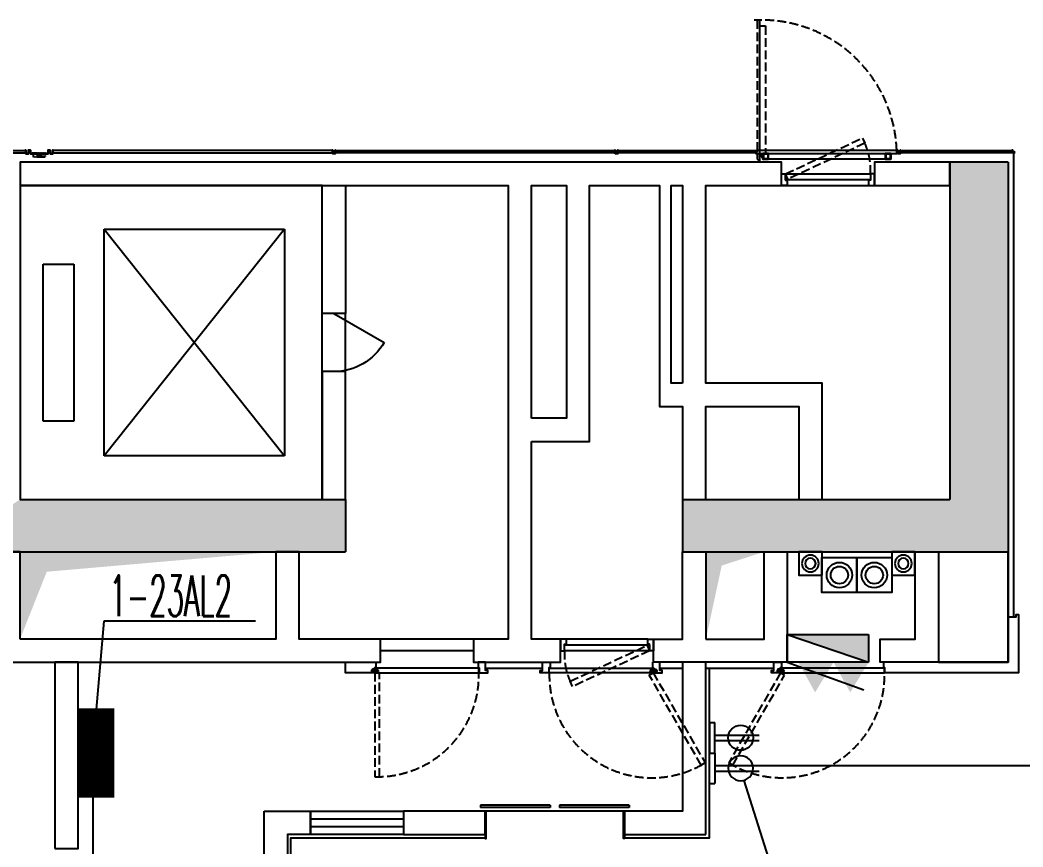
# Model space of a CAD drawing. Extents: x -284868 to 304789, y -137694 to 137894.
# Drawn here: x 75170 to 83798, y -21180 to -14070 of the extents above; entities that cross this region are included whole.
import ezdxf
from ezdxf.enums import TextEntityAlignment as Align

# ---------------------------------------------------------------- set-up
doc = ezdxf.new("R2010")
doc.units = 0
doc.set_wipeout_variables(frame=1)
doc.linetypes.add('DASH', pattern=[0.35, 0.25, -0.1])
doc.layers.get('0').update_dxf_attribs({"linetype": 'CONTINUOUS'})
for name, color, linetype in [('0-墙', 4, 'CONTINUOUS'), ('0-建筑柱体', 251, 'CONTINUOUS'), ('0-消防栓(给排水)', 9, 'CONTINUOUS'), ('0-电梯', 3, 'CONTINUOUS'), ('0-窗', 11, 'CONTINUOUS'), ('EM-插座', 240, 'CONTINUOUS'), ('EQUIP-箱柜', 3, 'CONTINUOUS'), ('P-完成面', 42, 'CONTINUOUS'), ('P-门扇', 6, 'CONTINUOUS'), ('TEXT_照明_回路标注', 41, 'CONTINUOUS'), ('WIRE-照明', 130, 'CONTINUOUS')]:
    doc.layers.add(name, color=color, linetype=linetype)
doc.styles.add('20091229Typical Floor GP$0$宋体', font='', dxfattribs={"height": 2.5})
doc.styles.add('_TEL_DIM', font='SIMPLEX', dxfattribs={"width": 0.8, "height": 3.5, "bigfont": 'HZTXT'})
doc.styles.add('HZ_e', font='simplex.shx', dxfattribs={"width": 0.8, "bigfont": 'hztxt.shx'})
doc.styles.get('20091229Typical Floor GP$0$宋体').set_extended_font_data('SimSun')

# ---------------------------------------------------------------- blocks, each defined once
blk = doc.blocks.new('213r5467')
for p, q in [((-90909.2, -260063), (-90909.2, -260325.5)), ((-89559.2, -260063), (-90909.2, -260063)), ((-89559.2, -260325.5), (-89559.2, -260063)), ((-90909.2, -260325.5), (-89559.2, -260325.5)), ((-91209.2, -260588), (-91209.2, -262138)), ((-89259.2, -260588), (-91209.2, -260588)), ((-91209.2, -260588), (-89259.2, -262138)), ((-91209.2, -262138), (-89259.2, -260588)), ((-89259.2, -262138), (-89259.2, -260588)), ((-91209.2, -262138), (-89259.2, -262138))]:
    blk.add_line(p, q)
blk.add_lwpolyline([(-88884.2, -262463), (-91584.2, -262463), (-91584.2, -259863), (-88884.2, -259863), (-88884.2, -262463)])
blk = doc.blocks.new('sgASGHHHH')
for points in [[(-94645.8, -917724), (-94645.8, -920624), (-94145.8, -921074), (-94145.8, -917724)], [(-102879.2, -920774), (-102995.8, -921074), (-99845.8, -921074), (-99845.8, -920624), (-102645.8, -920624)], [(-96945.8, -921074), (-94145.8, -921074), (-94645.8, -920624), (-96945.8, -920624)]]:
    blk.add_hatch(color=256).paths.add_polyline_path(points)
at = {"color": 4}
for p, q in [((-94645.8, -917724), (-94645.8, -920624)), ((-94145.8, -917724), (-94645.8, -917724)), ((-94145.8, -917724), (-94145.8, -921074)), ((-102645.8, -920624), (-99845.8, -920624)), ((-99845.8, -920624), (-99845.8, -921074)), ((-96945.8, -920624), (-94645.8, -920624)), ((-96945.8, -920624), (-96945.8, -921074)), ((-102995.8, -921074), (-99845.8, -921074)), ((-96945.8, -921074), (-94145.8, -921074))]:
    blk.add_line(p, q, dxfattribs=at)
blk = doc.blocks.new('A$C5B4E3DF6')
for p, q in [((0, 240), (-658.7, 476.9)), ((-700, 0), (-700, 240)), ((0, 0), (-700, 240)), ((-700, 240), (0, 240)), ((0, 240), (0, 0)), ((0, 0), (-700, 0))]:
    blk.add_line(p, q)
for points in [[(-700, 240), (-541.4, 498.1), (-398.1, 240)], [(-398.1, 240), (-239.5, 498.1), (-96.1, 240)], [(-700, 0), (-700, 240), (0, 0)]]:
    blk.add_solid(points)
blk = doc.blocks.new('A$C2E9C7AB1')
blk.add_lwpolyline([(-200, 0), (0, 0), (0, -200), (-200, -200)], close=True)
for radius in [72.3, 45.5]:
    blk.add_circle((-100, -100), radius)
blk = doc.blocks.new('A$C1A2309B7')
blk.add_lwpolyline([(-300, 0), (0, 0), (0, -300), (-300, -300)], close=True)
for radius in [109.5, 75]:
    blk.add_circle((-150, -150), radius)
blk = doc.blocks.new('A$C3F6147FC')
at = {"xscale": -1, "rotation": 270}
for p in [(13299, -3250), (14098.7, -3250)]:
    blk.add_blockref('A$C2E9C7AB1', p, dxfattribs=at)
for p in [(13598.7, -3300), (13898.7, -3300)]:
    blk.add_blockref('A$C1A2309B7', p)
at = {"rotation": 180}
blk.add_blockref('A$C5B4E3DF6', (13000, -3960), dxfattribs=at)
blk = doc.blocks.new('$DorLib2D$00000228')
at = {"color": 0}
blk.add_line((0.5, 0), (0, 0.866), dxfattribs=at)
blk.add_arc((0.5, 0), 1, 120, 180, dxfattribs=at)
blk = doc.blocks.new('A$C6C5C068E')
h = blk.add_hatch()
h.set_pattern_fill('ANSI32', color=256, scale=0.2, style=0)
h.set_pattern_definition([(45, (506565838.6591, 131390591.2148), (-1.3470384181604, 1.3470384181604), []), (45, (506565839.5572, 131390591.2148), (-1.3470384181604, 1.3470384181604), [])])
h.paths.add_polyline_path([(11.2, 11.2), (-3.8, 11.2), (-3.8, 13.8), (0, 13.8), (0, 15), (-5, 15), (-5, 10), (10, 10), (10, -5), (15, -5), (15, 0), (13.8, 0), (13.8, -3.8), (11.2, -3.8)])
blk.add_lwpolyline([(11.2, 11.2), (-3.8, 11.2), (-3.8, 13.8), (0, 13.8), (0, 15), (-5, 15), (-5, 10), (10, 10), (10, -5), (15, -5), (15, 0), (13.8, 0), (13.8, -3.8), (11.2, -3.8)], close=True)
blk = doc.blocks.new('A$C7A304ED9')
at = {"linetype": 'DASH', "ltscale": 0.1}
for p, q in [((-50, 28.5), (50, -1.5)), ((50, 28.5), (-50, -1.5))]:
    blk.add_line(p, q, dxfattribs=at)
blk.add_lwpolyline([(120, -26.5), (120, -31.5), (115, -31.5), (115, -1.5), (95, -1.5), (95, -31.5), (75, -31.5), (75, -1.5), (-75, -1.5), (-75, -31.5), (-95, -31.5), (-95, -1.5), (-115, -1.5), (-115, -31.5), (-120, -31.5), (-120, -26.5), (-118.5, -26.5), (-118.5, -30), (-116.5, -30), (-116.5, 0), (-93.5, 0), (-93.5, -30), (-76.5, -30), (-76.5, 0), (76.5, 0), (76.5, -30), (93.5, -30), (93.5, 0), (116.5, 0), (116.5, -30), (118.5, -30), (118.5, -26.5), (120, -26.5)])
for points in [[(-50, -1.5), (50, -1.5), (50, 28.5), (-50, 28.5)], [(-60, -6.5), (60, -6.5), (60, -1.5), (-60, -1.5)]]:
    blk.add_lwpolyline(points, close=True, dxfattribs=at)
blk = doc.blocks.new('A$C4A657766')
h = blk.add_hatch()
h.set_pattern_fill('ANSI32', color=256, scale=0.2, style=0)
h.set_pattern_definition([(45, (-14.9999, -5), (-1.34704, 1.34704), []), (45, (-14.1019, -5), (-1.34704, 1.34704), [])])
h.paths.add_polyline_path([(-11.5, 26.5), (-11.5, -3.5), (-13.5, -3.5), (-13.5, 0), (-15, 0), (-15, -5), (-10, -5), (-10, 25), (10, 25), (10, -5), (15, -5), (15, 0), (13.5, 0), (13.5, -3.5), (11.5, -3.5), (11.5, 26.5)])
blk.add_lwpolyline([(-11.5, 26.5), (-11.5, -3.5), (-13.5, -3.5), (-13.5, 0), (-15, 0), (-15, -5), (-10, -5), (-10, 25), (10, 25), (10, -5), (15, -5), (15, 0), (13.5, 0), (13.5, -3.5), (11.5, -3.5), (11.5, 26.5), (-11.5, 26.5)])
blk = doc.blocks.new('A$C67A6433D')
at = {"linetype": 'DASH', "ltscale": 0.03}
blk.add_wipeout([(30.7, 0), (-28.1, 0), (-28.1, 25.8), (30.7, 25.8)], dxfattribs=at)
for p, q in [((-25.8, 19.5), (-22.7, 19)), ((-25.4, 13.4), (-18.7, 4.2)), ((-20.9, 18.6), (-9.1, 16.4)), ((-20.3, 1.6), (-20.3, 0)), ((-18.9, 12.6), (-11.9, 2.9)), ((-17.9, 11.2), (-6.8, 9.1)), ((-16, 8.5), (-6.1, 8.5)), ((-16, 2.9), (-0.3, 2.9)), ((-13, 24.2), (-13, 25.8)), ((-12.3, 23.4), (-12.3, 24.7)), ((-12.3, 24.7), (0, 24.7)), ((-8.8, 11.8), (-8.7, 20.7)), ((-8.7, 16.4), (-8.7, 20.7)), ((-1.5, 4), (-7.9, 10.2)), ((-1.9, 19.2), (-3.5, 14.1)), ((0.4, 9.4), (-2.8, 11.9)), ((2.6, 9.4), (5.8, 11.9)), ((30.4, 25.8), (3, 25.8)), ((14.9, 24.7), (3, 24.7)), ((18.6, 2.9), (3.3, 2.9)), ((4.5, 4), (10.9, 10.2)), ((4.9, 19.2), (6.5, 14.1)), ((18.6, 8.5), (9.1, 8.5)), ((11.8, 11.8), (11.7, 20.7)), ((23.5, 18.6), (11.7, 16.4)), ((20.5, 11.2), (12.3, 9.7)), ((21.5, 12.6), (14.5, 2.9)), ((14.9, 23.4), (14.9, 24.7)), ((15.6, 24.2), (15.6, 25.8)), ((28, 13.4), (21.4, 4.2)), ((22.9, 1.6), (22.9, 0)), ((28.4, 19.5), (25.4, 19))]:
    blk.add_line(p, q, dxfattribs=at)
for points in [[(0, 9.7), (0, 25.8), (-27.7, 25.8), (-27.7, 0), (0, 0), (0, 2.7)], [(3, 9.7), (3, 25.8), (30.7, 25.8), (30.7, 0), (3, 0), (3, 2.7)]]:
    blk.add_lwpolyline(points, dxfattribs=at)
for points in [[(-13, 24.2), (-13, 24.2), (-25.8, 24.2, 0.414214), (-26.5, 23.4), (-26.5, 2.4, 0.414214), (-25.8, 1.6), (-20.3, 1.6)], [(-12.3, 23.4), (-25, 23.4, 0.414214), (-25.8, 22.6), (-25.8, 16.8)], [(-25.8, 14), (-25.8, 5, 0.414214), (-25, 4.2), (-18.7, 4.2)], [(14.9, 23.4), (27.6, 23.4, -0.414214), (28.4, 22.6), (28.4, 16.8)], [(15.6, 24.2), (15.6, 24.2), (28.4, 24.2, -0.414214), (29.2, 23.4), (29.2, 2.4, -0.414214), (28.4, 1.6), (22.9, 1.6)], [(28.4, 14), (28.4, 5, -0.414214), (27.6, 4.2), (21.4, 4.2)]]:
    blk.add_lwpolyline(points, format="xyb", dxfattribs=at)
for centre in [(-22.5, 15.4), (-5.1, 20.7), (1.5, 6), (8.1, 20.7), (25.1, 15.4)]:
    blk.add_circle(centre, 1.99, dxfattribs=at)
for centre, radius, start, end in [((-22.5, 15.4), 3.58, 338.85628, 221.96096), ((-17.6, 13.5), 1.59, 158.85628, 216.02452), ((-16, 6.5), 3.58, 211.82128, 270), ((-6.8, 11.8), 1.99, 178.25247, 238.26721), ((-5.1, 20.7), 3.58, 334.84516, 179.12624), ((-1.6, 13.5), 1.99, 160.89293, 232.11387), ((1.5, 6), 3.58, 213.03161, 326.96839), ((1.5, 6), 3.58, 72.86559, 107.13441), ((8.1, 20.7), 3.58, 0.87376, 205.15484), ((4.6, 13.5), 1.99, 307.88613, 19.10707), ((9.8, 11.8), 1.99, 301.73279, 1.74753), ((12, 11.2), 1.59, 222.33862, 280.57582), ((18.6, 6.5), 3.58, 270, 328.17872), ((25.1, 15.4), 3.58, 318.03904, 201.14372), ((20.2, 13.5), 1.59, 323.97548, 21.14372)]:
    blk.add_arc(centre, radius, start, end, dxfattribs=at)
blk = doc.blocks.new('A$C250F1CE2')
at = {"color": 251, "linetype": 'DASH', "ltscale": 300}
blk.add_lwpolyline([(35, 100), (696.6, 408.5), (717.7, 363.2), (56.1, 54.7)], close=True, dxfattribs=at)
for points in [[(0, 100), (35, 100), (35, 45), (50, 45), (50, 0), (0, 0), (0, 100)], [(800, 100), (765, 100), (765, 45), (750, 45), (750, 0), (800, 0), (800, 100)]]:
    blk.add_lwpolyline(points)
blk.add_lwpolyline([(35, 100), (765, 100), (765, 50), (35, 50)], close=True)
blk.add_arc((223.2, 139.2), 543.2, 355.86618, 27.00764, dxfattribs=at)
blk = doc.blocks.new('$DORLIB2D$00000127')
at = {"color": 0}
for points in [[(-0.5333, 0.7949), (-0.5333, 0.6904)], [(-0.0333, 0.7949), (-0.5333, 0.7949)], [(-0.0333, 0.7949), (-0.0333, 0.6904)], [(0.5333, 0.7949), (0.0333, 0.7949)], [(0.0333, 0.7949), (0.0333, 0.6904)], [(0.5333, 0.7949), (0.5333, 0.6904)], [(-0.0333, 0.6904), (-0.5333, 0.6904)], [(0.5333, 0.6904), (0.0333, 0.6904)], [(0.5, 0.5), (-0.5, 0.5)]]:
    blk.add_lwpolyline(points, dxfattribs=at)
blk = doc.blocks.new('20091229Typical Floor GP$0$墙身安装双插座电源接线盒')
for p, q in [((0, 43), (0, -43)), ((0, 43), (15.6, 43)), ((15.6, -43), (15.6, 43)), ((15.6, 7.8), (140.7, 7.8)), ((15.6, -7.8), (140.7, -7.8)), ((0, -43), (15.6, -43))]:
    blk.add_line(p, q)
blk.add_circle((88.3, 0), 35.2)
at = {"style": '20091229Typical Floor GP$0$宋体'}
blk.add_attdef('2', text='', height=51.6, rotation=360, dxfattribs=at).set_placement((178, 1.6), align=Align.MIDDLE)
blk = doc.blocks.new('*X428')
at = {"color": 0}
for p, q in [((-250, 32.8), (-82.8, 200)), ((-250, 68.2), (-118.2, 200)), ((-250, 103.6), (-153.6, 200)), ((-250, 138.9), (-188.9, 200)), ((-250, 174.3), (-224.3, 200)), ((-247.5, 0), (-47.5, 200)), ((-212.1, 0), (-12.1, 200)), ((-176.8, 0), (23.2, 200)), ((-141.4, 0), (58.6, 200)), ((-106.1, 0), (93.9, 200)), ((-70.7, 0), (129.3, 200)), ((-35.4, 0), (164.6, 200)), ((0, 0), (200, 200)), ((35.4, 0), (235.4, 200)), ((70.7, 0), (250, 179.3)), ((106.1, 0), (250, 143.9)), ((141.4, 0), (250, 108.6)), ((176.8, 0), (250, 73.2)), ((212.1, 0), (250, 37.9)), ((247.5, 0), (250, 2.5))]:
    blk.add_line(p, q, dxfattribs=at)
blk = doc.blocks.new('$equip$00002943')
for p, q in [((-0.75, 0.6), (-0.75, 0)), ((0.75, 0.6), (-0.75, 0.6)), ((0.75, 0), (0.75, 0.6)), ((-0.75, 0), (0.75, 0))]:
    blk.add_line(p, q)
for points, const_width in [([(-0.75, 0.3), (0.75, 0.3)], 0.6), ([(-0.75, 0.6), (-0.75, 0), (0.75, 0), (0.75, 0.6), (-0.75, 0.6), (-0.75, 0)], 0.04)]:
    blk.add_lwpolyline(points, dxfattribs=dict(const_width=const_width))
for p in [(0, 0.6), (-0.75, 0.3), (0.75, 0.3), (0, 0)]:
    blk.add_point(p)
at = {"xscale": 0.0030000000006112, "yscale": 0.0030000000006112, "zscale": 0.0030000000006112}
blk.add_blockref('*X428', (0, 0), dxfattribs=at)
at = {"color": 7, "style": '_TEL_DIM', "flags": 1}
for tag in ['A', 'REMARK']:
    blk.add_attdef(tag, text='', height=0.00002, dxfattribs=at).set_placement((0, 0), align=Align.MIDDLE_CENTER)

msp = doc.modelspace()

# ---------------------------------------------------------------- linework, layer by layer
at = {"layer": '0-墙'}
for points in [[(79570.2, -17692.7), (80070.2, -17692.7), (80070.2, -15492.7), (80670.2, -15492.7), (80670.2, -17392.7), (80870.2, -17392.7), (80870.2, -18192.7), (81070.2, -18192.7), (81070.2, -17392.7), (81870.2, -17392.7), (81870.2, -18192.7), (82070.2, -18192.7), (82070.2, -17192.7), (81070.2, -17192.7), (81070.2, -15492.7), (81720.2, -15492.7), (81720.2, -15292.7), (75170.2, -15292.7), (75170.2, -15492.7), (79370.2, -15492.7), (79370.2, -19392.7), (79070.2, -19392.7), (79070.2, -19592.7), (79820.2, -19592.7), (79820.2, -19392.7), (79570.2, -19392.7), (79570.2, -17692.7)], [(79570.2, -17492.7), (79570.2, -15492.7), (79870.2, -15492.7), (79870.2, -17492.7), (79570.2, -17492.7)], [(68770.2, -19592.7), (78270.2, -19592.7), (78270.2, -19392.7), (77570.2, -19392.7), (77570.2, -18642.7), (77370.2, -18642.7), (77370.2, -19392.7), (75170.2, -19392.7)], [(75170.2, -19392.7), (75170.2, -18642.7), (74970.2, -18642.7)]]:
    msp.add_lwpolyline(points, dxfattribs=at)
for points in [[(82520.2, -15492.7), (83170.2, -15492.7), (83170.2, -15292.7), (82520.2, -15292.7)], [(77770.2, -16592.7), (77770.2, -15492.7), (77970.2, -15492.7), (77970.2, -16592.7)], [(80870.2, -17192.7), (80770.2, -17192.7), (80770.2, -15492.7), (80870.2, -15492.7)], [(77770.2, -17092.7), (77770.2, -18192.7), (77970.2, -18192.7), (77970.2, -17092.7)], [(81070.2, -19392.7), (81570.2, -19392.7), (81570.2, -18642.7), (81770.2, -18642.7), (81770.2, -19592.7), (80620.2, -19592.7), (80620.2, -19392.7), (80870.2, -19392.7), (80870.2, -18642.7), (81070.2, -18642.7)], [(83070.2, -18642.7), (83070.2, -19592.7), (82570.2, -19592.7), (82570.2, -19392.7), (82870.2, -19392.7), (82870.2, -18642.7)]]:
    msp.add_lwpolyline(points, close=True, dxfattribs=at)
at = {"layer": '0-墙', "ltscale": 3}
for points in [[(75470.2, -21192.7), (75670.2, -21192.7), (75670.2, -19592.7), (75470.2, -19592.7)], [(78470.2, -21072.7), (79170.2, -21072.7), (79170.2, -20872.7), (78470.2, -20872.7)]]:
    msp.add_lwpolyline(points, close=True, dxfattribs=at)
msp.add_lwpolyline([(77270.2, -20872.7), (77670.2, -20872.7), (77670.2, -21072.7), (77470.2, -21072.7), (77470.2, -22422.7), (77270.2, -22422.7), (77270.2, -20872.7)], dxfattribs=at)
at = {"layer": '0-墙', "color": 251}
for points in [[(75170.2, -19392.7), (75170.2, -18642.7), (75399.9, -18813.9), (77370.2, -18642.7)], [(81070.2, -19392.7), (81070.2, -18642.7), (81206.5, -18760.7), (81570.2, -18642.7)]]:
    msp.add_solid(points, dxfattribs=at)
at = {"layer": '0-窗'}
for points in [[(78470.2, -21072.7), (77670.2, -21072.7), (77670.2, -20872.7), (78470.2, -20872.7)], [(78470.2, -21007.7), (77670.2, -21007.7), (77670.2, -20937.7), (78470.2, -20937.7)]]:
    msp.add_lwpolyline(points, close=True, dxfattribs=at)
at = {"layer": 'P-完成面', "color": 251}
for p, q in [((81529.1, -15232.7), (81571.3, -15232.7)), ((81550.2, -15211.6), (81550.2, -15253.8))]:
    msp.add_line(p, q, dxfattribs=at)
at = {"layer": 'P-完成面'}
for points in [[(74011.7, -15192.7), (75218.7, -15192.7), (75218.7, -15198.7)], [(74011.7, -15192.7), (74011.7, -15212.7), (75218.7, -15212.7), (75218.7, -15192.7)], [(77858.7, -15192.7), (75451.7, -15192.7)], [(75451.7, -15192.7), (75451.7, -15212.7), (77858.7, -15212.7), (77858.7, -15192.7)], [(77881.7, -15192.7), (80288.7, -15192.7)], [(80288.7, -15192.7), (80288.7, -15212.7), (77881.7, -15212.7), (77881.7, -15192.7)], [(80311.7, -15192.7), (81515.2, -15192.7), (81499.2, -15212.7)], [(81499.2, -15212.7), (80311.7, -15212.7), (80311.7, -15192.7)], [(81518.2, -15192.7), (81499, -15216.7), (82712.2, -15216.7), (82712.2, -15192.7), (81518.2, -15192.7)], [(82741.7, -15192.7), (83709, -15192.7)], [(83709, -15192.7), (83709, -15212.7), (82741.7, -15212.7), (82741.7, -15192.7)], [(83720.2, -19202.7), (83720.2, -15203.9)], [(83070.2, -19592.7), (83670.2, -19592.7), (83670.2, -18642.7)], [(83670.2, -18642.7), (83670.2, -19592.7), (83070.2, -19592.7)], [(83670.2, -19202.7), (83740.2, -19202.7), (83740.2, -19182.7), (83760.2, -19182.7), (83760.2, -19682.7), (82610.2, -19682.7), (82610.2, -19639.7), (82600.2, -19639.7), (82600.2, -19592.7)], [(78230.2, -19592.7), (78230.2, -19639.7), (78220.2, -19639.7), (78220.2, -19682.7), (77970.2, -19682.7), (77970.2, -19592.7)], [(79110.2, -19592.7), (79110.2, -19639.7), (79120.2, -19639.7), (79120.2, -19682.7), (79195.2, -19682.7), (79195.2, -19662.7), (79175.2, -19662.7), (79175.2, -19592.7), (79110.2, -19592.7)], [(79175.2, -19642.7), (79665.2, -19642.7)], [(79730.2, -19592.7), (79730.2, -19639.7), (79720.2, -19639.7), (79720.2, -19682.7), (79645.2, -19682.7), (79645.2, -19662.7), (79665.2, -19662.7), (79665.2, -19592.7), (79730.2, -19592.7)], [(77485.2, -22447.7), (77485.2, -22462.7), (77500.2, -22462.7), (77500.2, -21102.7), (79170.2, -21102.7)]]:
    msp.add_lwpolyline(points, dxfattribs=at)
at = {"layer": 'P-完成面', "color": 251}
for points in [[(81560.2, -15216.7), (82662.2, -15216.7), (82662.2, -15266.7), (81560.2, -15266.7)], [(81560.2, -15266.7), (81610.2, -15266.7), (81610.2, -15216.7), (81560.2, -15216.7)], [(81565.2, -15261.7), (81605.2, -15261.7), (81605.2, -15221.7), (81565.2, -15221.7)], [(82612.2, -15266.7), (82662.2, -15266.7), (82662.2, -15216.7), (82612.2, -15216.7)], [(82617.2, -15261.7), (82657.2, -15261.7), (82657.2, -15221.7), (82617.2, -15221.7)]]:
    msp.add_lwpolyline(points, close=True, dxfattribs=at)
at = {"layer": 'P-完成面'}
for points in [[(78223.2, -19642.7), (78223.2, -19682.7), (79117.2, -19682.7), (79117.2, -19642.7)], [(80617.2, -19642.7), (80617.2, -19682.7), (79723.2, -19682.7), (79723.2, -19642.7)], [(81713.2, -19642.7), (81713.2, -19682.7), (82607.2, -19682.7), (82607.2, -19642.7)], [(79180.2, -20872.7), (79170.2, -20872.7), (79170.2, -21107.7), (79180.2, -21107.7)], [(80360.2, -20872.7), (80370.2, -20872.7), (80370.2, -21107.7), (80360.2, -21107.7)]]:
    msp.add_lwpolyline(points, close=True, dxfattribs=at)
at = {"layer": 'P-完成面', "color": 251}
msp.add_circle((81550.2, -15232.7), 10, dxfattribs=at)
at = {"layer": 'P-门扇'}
for p, q in [((81720.2, -15492.7), (82520.2, -15492.7)), ((77770.2, -17092.7), (77770.2, -16592.7)), ((77970.2, -17092.7), (77970.2, -16592.7))]:
    msp.add_line(p, q, dxfattribs=at)
at = {"layer": 'P-门扇', "color": 251, "linetype": 'DASH', "ltscale": 300}
msp.add_lwpolyline([(81510.2, -15264.7), (81534.2, -15283.9), (81534.2, -14070.7), (81510.2, -14070.7), (81510.2, -15264.7)], dxfattribs=at)
msp.add_lwpolyline([(81534.2, -15222.7), (81534.2, -14120.7), (81584.2, -14120.7), (81584.2, -15222.7)], close=True, dxfattribs=at)
at = {"layer": 'P-门扇'}
for points in [[(79070.2, -19392.7), (78270.2, -19392.7)], [(80570.2, -19392.7), (79870.2, -19392.7)], [(79070.2, -19492.7), (78270.2, -19492.7)]]:
    msp.add_lwpolyline(points, dxfattribs=at)
at = {"layer": 'P-门扇', "color": 251, "linetype": 'DASH', "ltscale": 300}
msp.add_arc((81550.2, -15232.7), 1162.7, 1.97154, 93.12911, dxfattribs=at)
at = {"layer": 'TEXT_照明_回路标注'}
for p, q in [((75892.3, -19239), (75825.5, -19997.7)), ((77197, -19239), (75892.3, -19239))]:
    msp.add_line(p, q, dxfattribs=at)
at = {"layer": 'WIRE-照明'}
for points in [[(81396.1, -20607.7), (82248.6, -23303.1)], [(75799.3, -23918.1), (75799.3, -20752.3)]]:
    msp.add_lwpolyline(points, dxfattribs=at)

# ---------------------------------------------------------------- block references
at = {"layer": '0-建筑柱体'}
msp.add_blockref('sgASGHHHH', (177816, 902431.3), dxfattribs=at)
at = {"layer": '0-消防栓(给排水)', "color": 0}
msp.add_blockref('A$C3F6147FC', (68770.2, -15392.7), dxfattribs=at)
at = {"layer": '0-电梯', "xscale": -1, "rotation": 90}
msp.add_blockref('213r5467', (-184692.8, -107076.9), dxfattribs=at)
at = {"layer": 'EM-插座', "ltscale": 5, "xscale": 3.048719071954592, "yscale": 3.048719071954592, "zscale": 3.048719071954592}
msp.add_blockref('20091229Typical Floor GP$0$墙身安装双插座电源接线盒', (81100.2, -20241.6), dxfattribs=at)
at = {"layer": 'EM-插座', "ltscale": 5, "xscale": -3.048719071954592, "yscale": 3.048719071954592, "zscale": 3.048719071954592, "rotation": 180}
msp.add_blockref('20091229Typical Floor GP$0$墙身安装双插座电源接线盒', (81100.2, -20503.8), dxfattribs=at)
at = {"layer": 'EQUIP-箱柜', "xscale": 500, "yscale": 500, "zscale": 500, "rotation": 270}
msp.add_blockref('$equip$00002943', (75670.2, -20372.7), dxfattribs=at)
at = {"layer": 'P-完成面', "xscale": -1, "rotation": 180}
for name, p in [('A$C7A304ED9', (75335.2, -15219.2)), ('A$C4A657766', (77870.2, -15192.7)), ('A$C4A657766', (80300.2, -15192.7)), ('A$C4A657766', (82730.2, -15192.7))]:
    msp.add_blockref(name, p, dxfattribs=at)
at = {"layer": 'P-完成面', "rotation": 180}
msp.add_blockref('A$C6C5C068E', (83720.2, -15192.7), dxfattribs=at)
at = {"layer": 'P-门扇'}
msp.add_blockref('A$C250F1CE2', (81720.2, -15492.7), dxfattribs=at)
for name, p, xscale, yscale, zscale, rotation in [('$DorLib2D$00000228', (77870.2, -16842.7), 500, -500, 200, 89.99999999993084), ('$DORLIB2D$00000127', (79770.2, -20958.4), -1200, -171.4285714285714, 1200, 180)]:
    msp.add_blockref(name, p, dxfattribs=dict(at, xscale=xscale, yscale=yscale, zscale=zscale, rotation=rotation))

# ---------------------------------------------------------------- texts
at = {"layer": 'TEXT_照明_回路标注', "style": 'HZ_e', "width": 0.5}
msp.add_text('1-23AL2', height=350, dxfattribs=at).set_placement((75936.6, -19196.1, 0.1))

# ---------------------------------------------------------------- next in the draw order: block references
at = {"layer": 'P-完成面'}
for p in [(78220.2, -19677.7), (81710.2, -19677.7)]:
    msp.add_blockref('A$C67A6433D', p, dxfattribs=at)
at = {"layer": 'P-完成面', "extrusion": (0, 0, -1), "zscale": -1}
msp.add_blockref('A$C67A6433D', (-80620.2, -19677.7), dxfattribs=at)

# ---------------------------------------------------------------- next in the draw order: linework, layer by layer
at = {"layer": '0-墙', "ltscale": 3}
msp.add_lwpolyline([(81070.2, -21072.7), (81070.2, -19592.7), (80870.2, -19592.7), (80870.2, -20872.7), (80370.2, -20872.7), (80370.2, -21072.7), (81070.2, -21072.7)], dxfattribs=at)
at = {"layer": 'P-完成面'}
for points in [[(80370.2, -21102.7), (81100.2, -21102.7), (81100.2, -19642.7)], [(80610.2, -19592.7), (80610.2, -19639.7), (80620.2, -19639.7), (80620.2, -19682.7), (80695.2, -19682.7), (80695.2, -19662.7), (80675.2, -19662.7), (80675.2, -19592.7), (80610.2, -19592.7)], [(80675.2, -19642.7), (80870.2, -19642.7)], [(81070.2, -19642.7), (81655.2, -19642.7)], [(81720.2, -19592.7), (81720.2, -19639.7), (81710.2, -19639.7), (81710.2, -19682.7), (81635.2, -19682.7), (81635.2, -19662.7), (81655.2, -19662.7), (81655.2, -19592.7), (81720.2, -19592.7)]]:
    msp.add_lwpolyline(points, dxfattribs=at)
at = {"layer": 'P-门扇', "color": 251, "linetype": 'DASH', "ltscale": 300}
for points in [[(78263.2, -19682.7), (78223.2, -19682.7), (78223.2, -20576.7), (78263.2, -20576.7)], [(80582.6, -19702.7), (80617.2, -19682.7), (81064.2, -20456.9), (81029.6, -20476.9)], [(81747.9, -19702.7), (81713.2, -19682.7), (81266.2, -20456.9), (81300.9, -20476.9)]]:
    msp.add_lwpolyline(points, close=True, dxfattribs=at)
for centre, radius, start, end in [((78243.2, -19702.7), 874.2, 268.68911, 1.31089), ((80605.7, -19702.7), 882.7, 178.70167, 301.29834), ((81724.8, -19702.7), 882.7, 238.70166, 1.29833)]:
    msp.add_arc(centre, radius, start, end, dxfattribs=at)
at = {"layer": 'WIRE-照明'}
msp.add_lwpolyline([(81529.3, -20480), (93915.3, -20480), (93915.3, -16421.7)], dxfattribs=at)

# ---------------------------------------------------------------- next in the draw order: block references
at = {"layer": 'P-门扇', "rotation": 180}
msp.add_blockref('A$C250F1CE2', (80620.2, -19392.7), dxfattribs=at)

doc.saveas('drawing.dxf')
